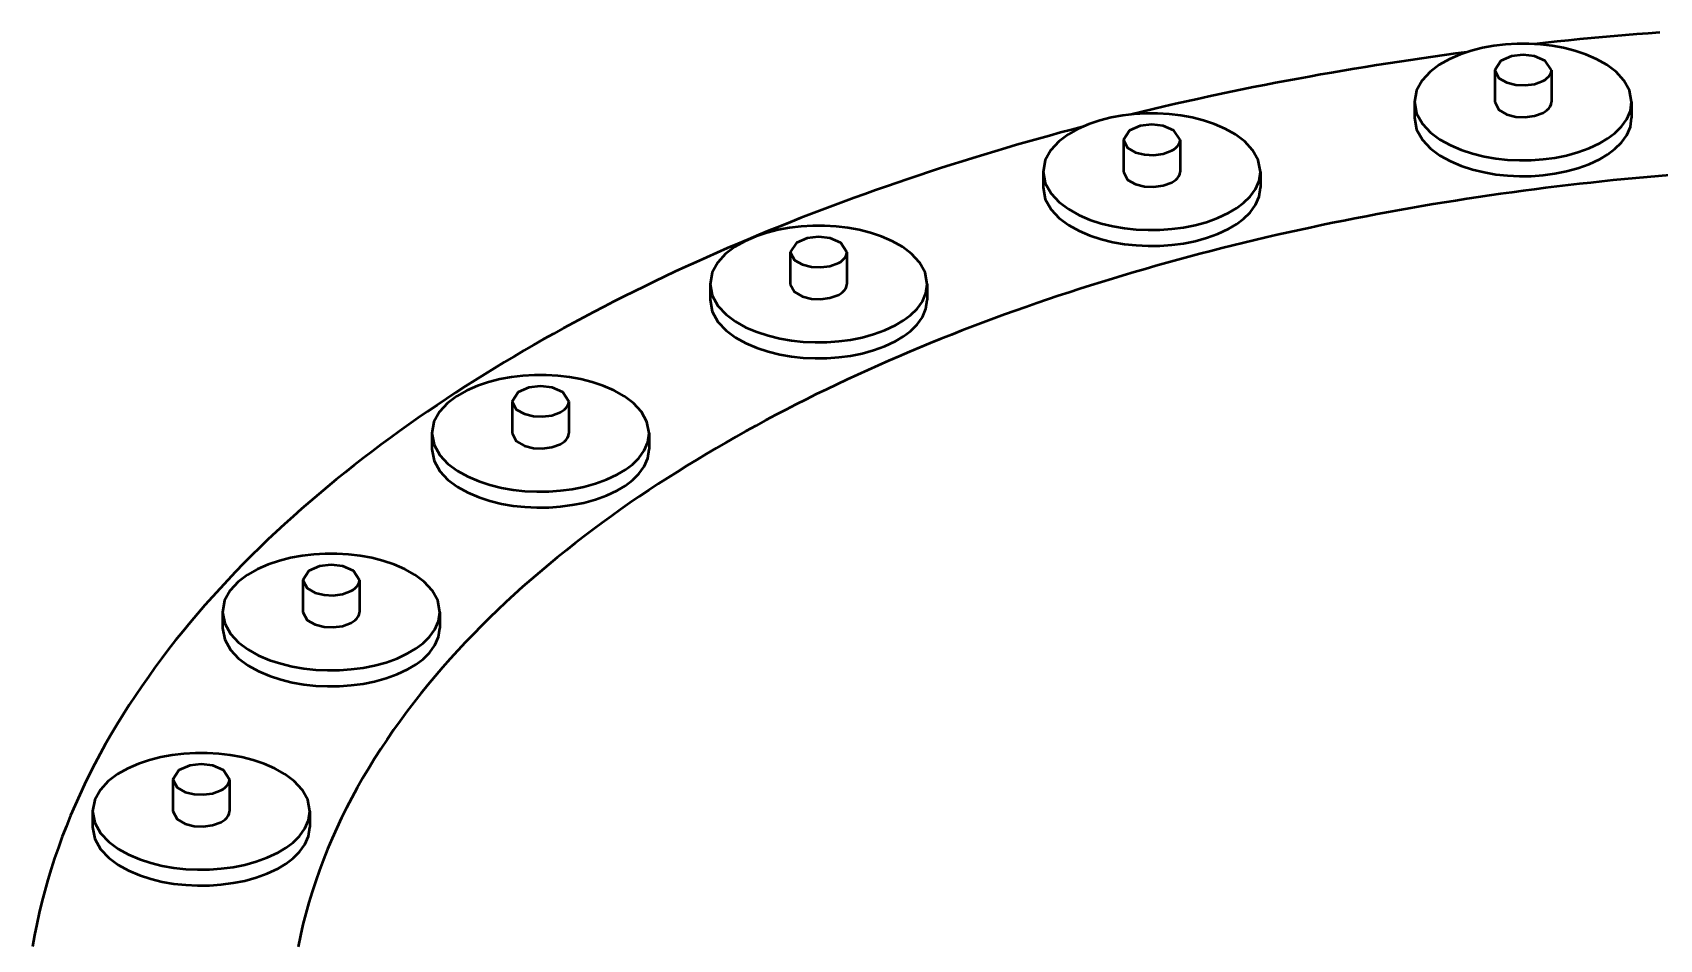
# Model space of a CAD drawing. Header units: millimetres. Extents: x 0 to 841, y 0 to 594.
# Drawn here: x 76.14 to 105.42, y 325.43 to 341.76 of the extents above; entities that cross this region are included whole.
import ezdxf

# ---------------------------------------------------------------- set-up
doc = ezdxf.new("R2010")
doc.units = ezdxf.units.MM
doc.layers.add('VIS', color=7, linetype='CONTINUOUS', lineweight=50)

msp = doc.modelspace()

# ---------------------------------------------------------------- linework, layer by layer
at = {"layer": 'VIS'}
for points in [[(105.424, 341.76), (105.218, 341.745), (105.013, 341.729), (104.807, 341.712), (104.602, 341.694), (104.397, 341.676), (104.191, 341.658), (103.986, 341.638), (103.781, 341.618), (103.576, 341.597), (103.371, 341.576), (103.166, 341.553)], [(104.919, 340.509), (104.881, 340.715), (104.78, 340.898), (104.638, 341.052), (104.471, 341.178), (104.288, 341.282), (104.096, 341.365), (103.897, 341.432), (103.693, 341.483), (103.487, 341.521), (103.278, 341.545), (103.069, 341.557), (102.859, 341.557), (102.649, 341.545), (102.441, 341.521), (102.235, 341.483), (102.031, 341.432), (101.832, 341.365), (101.64, 341.282), (101.457, 341.178), (101.29, 341.052), (101.148, 340.898), (101.047, 340.715), (101.009, 340.509)], [(101.951, 341.407), (101.748, 341.38), (101.544, 341.352), (101.341, 341.324), (101.138, 341.295), (100.936, 341.265), (100.733, 341.235), (100.53, 341.204), (100.328, 341.172), (100.125, 341.139), (99.923, 341.106), (99.721, 341.072), (99.519, 341.037), (99.317, 341.002), (99.115, 340.965), (98.914, 340.928), (98.712, 340.891), (98.511, 340.852), (98.31, 340.813), (98.109, 340.773), (97.908, 340.732), (97.707, 340.691), (97.506, 340.649), (97.306, 340.606), (97.106, 340.562), (96.906, 340.518), (96.706, 340.473), (96.506, 340.427), (96.306, 340.38), (96.107, 340.332), (95.908, 340.284)], [(103.474, 341.083), (103.365, 341.252), (103.172, 341.333), (102.964, 341.357), (102.756, 341.333), (102.563, 341.252), (102.454, 341.083)], [(102.454, 341.083), (102.529, 340.94), (102.674, 340.858), (102.836, 340.818), (103.003, 340.81), (103.168, 340.832), (103.325, 340.889)], [(102.454, 341.083), (102.454, 340.509)], [(103.325, 340.889), (103.361, 340.911), (103.395, 340.937), (103.426, 340.967), (103.451, 341.002), (103.468, 341.041), (103.474, 341.083)], [(103.474, 341.083), (103.474, 340.509)], [(98.236, 339.254), (98.198, 339.459), (98.097, 339.642), (97.954, 339.796), (97.787, 339.923), (97.605, 340.026), (97.412, 340.11), (97.213, 340.176), (97.01, 340.228), (96.803, 340.265), (96.595, 340.29), (96.386, 340.302), (96.176, 340.302), (95.966, 340.29), (95.758, 340.265), (95.551, 340.228), (95.348, 340.176), (95.149, 340.11), (94.956, 340.026), (94.774, 339.923), (94.607, 339.796), (94.464, 339.642), (94.363, 339.459), (94.326, 339.254)], [(101.009, 340.509), (101.048, 340.301), (101.152, 340.115), (101.298, 339.96), (101.469, 339.833), (101.656, 339.729), (101.853, 339.646), (102.056, 339.58), (102.263, 339.53), (102.473, 339.493), (102.686, 339.47), (102.899, 339.46), (103.112, 339.463), (103.325, 339.478), (103.537, 339.506), (103.746, 339.548), (103.952, 339.604), (104.153, 339.676), (104.346, 339.767)], [(101.009, 340.509), (101.009, 340.223)], [(102.454, 340.509), (102.529, 340.366), (102.674, 340.284), (102.836, 340.244), (103.003, 340.236), (103.168, 340.258), (103.325, 340.316)], [(103.325, 340.316), (103.361, 340.338), (103.395, 340.363), (103.426, 340.393), (103.451, 340.428), (103.468, 340.467), (103.474, 340.509)], [(104.346, 339.767), (104.487, 339.851), (104.618, 339.95), (104.735, 340.065), (104.831, 340.197), (104.896, 340.348), (104.919, 340.509)], [(104.919, 340.509), (104.919, 340.223)], [(95.034, 340.062), (94.836, 340.01), (94.638, 339.957), (94.44, 339.902), (94.243, 339.847), (94.046, 339.791), (93.849, 339.735), (93.652, 339.677), (93.455, 339.619), (93.259, 339.56), (93.063, 339.5), (92.867, 339.439), (92.672, 339.377), (92.477, 339.315), (92.282, 339.251), (92.087, 339.187), (91.893, 339.122), (91.699, 339.056), (91.505, 338.989), (91.311, 338.921), (91.118, 338.852), (90.925, 338.783), (90.733, 338.712), (90.541, 338.641), (90.349, 338.568), (90.158, 338.495), (89.967, 338.421), (89.776, 338.345), (89.586, 338.269), (89.396, 338.192), (89.206, 338.114), (89.017, 338.035), (88.828, 337.955), (88.64, 337.874), (88.452, 337.792), (88.265, 337.709), (88.078, 337.625), (87.891, 337.54), (87.705, 337.454), (87.519, 337.366), (87.334, 337.278), (87.15, 337.189), (86.966, 337.099), (86.782, 337.007), (86.599, 336.915), (86.417, 336.821), (86.235, 336.726), (86.054, 336.631), (85.873, 336.534), (85.693, 336.436), (85.514, 336.336), (85.335, 336.236), (85.157, 336.134), (84.98, 336.032), (84.803, 335.928), (84.627, 335.823), (84.452, 335.716), (84.277, 335.609), (84.103, 335.5), (83.93, 335.39), (83.758, 335.279), (83.587, 335.166), (83.417, 335.052), (83.247, 334.937), (83.078, 334.821), (82.91, 334.703), (82.744, 334.584), (82.578, 334.463), (82.413, 334.341), (82.249, 334.218), (82.086, 334.094), (81.924, 333.968), (81.764, 333.84), (81.604, 333.711), (81.446, 333.581), (81.289, 333.449), (81.133, 333.316), (80.979, 333.182), (80.825, 333.045), (80.673, 332.908), (80.523, 332.769), (80.374, 332.628), (80.226, 332.486), (80.08, 332.342), (79.935, 332.197), (79.792, 332.05), (79.651, 331.901), (79.512, 331.751), (79.374, 331.599), (79.238, 331.446), (79.103, 331.291), (78.971, 331.134), (78.841, 330.976), (78.712, 330.816), (78.586, 330.655), (78.462, 330.492), (78.34, 330.327), (78.221, 330.16), (78.103, 329.992), (77.988, 329.822), (77.876, 329.651), (77.766, 329.478), (77.659, 329.303), (77.554, 329.127), (77.452, 328.949), (77.353, 328.77), (77.257, 328.589), (77.164, 328.406), (77.073, 328.222), (76.986, 328.036), (76.902, 327.849), (76.822, 327.661), (76.745, 327.471), (76.671, 327.28), (76.601, 327.087), (76.534, 326.893), (76.471, 326.698), (76.411, 326.502), (76.356, 326.305), (76.304, 326.106), (76.256, 325.907), (76.212, 325.707), (76.172, 325.506), (76.136, 325.304)], [(96.791, 339.827), (96.681, 339.997), (96.489, 340.077), (96.281, 340.101), (96.073, 340.077), (95.88, 339.997), (95.771, 339.827)], [(101.009, 340.223), (101.048, 340.014), (101.152, 339.828), (101.298, 339.673), (101.469, 339.546), (101.656, 339.442), (101.853, 339.359), (102.056, 339.293), (102.263, 339.243), (102.473, 339.206), (102.686, 339.184), (102.899, 339.173), (103.112, 339.176), (103.325, 339.191), (103.537, 339.219), (103.746, 339.261), (103.952, 339.317), (104.153, 339.389), (104.346, 339.48)], [(104.346, 339.48), (104.487, 339.564), (104.618, 339.663), (104.735, 339.778), (104.831, 339.911), (104.896, 340.061), (104.919, 340.223)], [(95.771, 339.827), (95.846, 339.684), (95.991, 339.602), (96.153, 339.562), (96.319, 339.554), (96.485, 339.577), (96.641, 339.634)], [(95.771, 339.827), (95.771, 339.254)], [(96.641, 339.634), (96.678, 339.656), (96.712, 339.682), (96.743, 339.711), (96.768, 339.746), (96.785, 339.785), (96.791, 339.827)], [(96.791, 339.827), (96.791, 339.254)], [(105.607, 339.192), (105.403, 339.175), (105.2, 339.157), (104.996, 339.139), (104.792, 339.119), (104.589, 339.099), (104.385, 339.078), (104.182, 339.056), (103.979, 339.034), (103.776, 339.011), (103.572, 338.986), (103.369, 338.961), (103.167, 338.936), (102.964, 338.909), (102.761, 338.882), (102.558, 338.853), (102.356, 338.824), (102.154, 338.795), (101.951, 338.764), (101.749, 338.732), (101.547, 338.7), (101.346, 338.667), (101.144, 338.633), (100.942, 338.598), (100.741, 338.562), (100.54, 338.526), (100.339, 338.489), (100.138, 338.45), (99.937, 338.411), (99.736, 338.371), (99.536, 338.331), (99.336, 338.289), (99.135, 338.246), (98.936, 338.203), (98.736, 338.159), (98.536, 338.114), (98.337, 338.068), (98.138, 338.021), (97.939, 337.973), (97.741, 337.924), (97.542, 337.874), (97.344, 337.824), (97.146, 337.772), (96.948, 337.72), (96.751, 337.666), (96.554, 337.612), (96.357, 337.557), (96.16, 337.5), (95.964, 337.443), (95.768, 337.385), (95.572, 337.326), (95.376, 337.266), (95.181, 337.205), (94.986, 337.143), (94.792, 337.08), (94.597, 337.016), (94.403, 336.951), (94.21, 336.885), (94.017, 336.817), (93.824, 336.749), (93.631, 336.68), (93.439, 336.61), (93.248, 336.538), (93.056, 336.466), (92.865, 336.393), (92.675, 336.318), (92.485, 336.242), (92.295, 336.165), (92.106, 336.088), (91.918, 336.009), (91.729, 335.928), (91.542, 335.847), (91.355, 335.765), (91.168, 335.681), (90.982, 335.596), (90.796, 335.51), (90.611, 335.423), (90.427, 335.334), (90.243, 335.245), (90.06, 335.154), (89.877, 335.062), (89.695, 334.968), (89.514, 334.873), (89.333, 334.777), (89.154, 334.68), (88.974, 334.581), (88.796, 334.481), (88.618, 334.38), (88.441, 334.277), (88.265, 334.173), (88.09, 334.068), (87.916, 333.961), (87.742, 333.852), (87.57, 333.743), (87.398, 333.631), (87.227, 333.519), (87.058, 333.404), (86.889, 333.289), (86.721, 333.172), (86.555, 333.053), (86.39, 332.932), (86.225, 332.81), (86.062, 332.687), (85.901, 332.562), (85.74, 332.435), (85.581, 332.307), (85.423, 332.177), (85.266, 332.045), (85.111, 331.911), (84.958, 331.776), (84.806, 331.639), (84.656, 331.501), (84.507, 331.36), (84.36, 331.218), (84.215, 331.074), (84.071, 330.928), (83.93, 330.781), (83.79, 330.631), (83.653, 330.48), (83.517, 330.326), (83.384, 330.171), (83.253, 330.014), (83.124, 329.855), (82.998, 329.695), (82.874, 329.532), (82.752, 329.367), (82.634, 329.201), (82.518, 329.032), (82.404, 328.862), (82.294, 328.69), (82.187, 328.516), (82.083, 328.34), (81.982, 328.162), (81.884, 327.982), (81.789, 327.801), (81.699, 327.617), (81.611, 327.432), (81.528, 327.246), (81.448, 327.057), (81.372, 326.867), (81.3, 326.676), (81.233, 326.483), (81.169, 326.288), (81.11, 326.093), (81.055, 325.896), (81.004, 325.697), (80.959, 325.498), (80.917, 325.298)], [(105.607, 339.192), (105.403, 339.175), (105.2, 339.157), (104.996, 339.139), (104.792, 339.119), (104.589, 339.099), (104.385, 339.078), (104.182, 339.056), (103.979, 339.034), (103.776, 339.011), (103.572, 338.986), (103.369, 338.961), (103.167, 338.936), (102.964, 338.909), (102.761, 338.882), (102.558, 338.853), (102.356, 338.824), (102.154, 338.795), (101.951, 338.764), (101.749, 338.732), (101.547, 338.7), (101.346, 338.667), (101.144, 338.633), (100.942, 338.598), (100.741, 338.562), (100.54, 338.526), (100.339, 338.489), (100.138, 338.45), (99.937, 338.411), (99.736, 338.371), (99.536, 338.331), (99.336, 338.289), (99.135, 338.246), (98.936, 338.203), (98.736, 338.159), (98.536, 338.114), (98.337, 338.068), (98.138, 338.021), (97.939, 337.973), (97.741, 337.924), (97.542, 337.874), (97.344, 337.824), (97.146, 337.772), (96.948, 337.72), (96.751, 337.666), (96.554, 337.612), (96.357, 337.557), (96.16, 337.5), (95.964, 337.443), (95.768, 337.385), (95.572, 337.326), (95.376, 337.266), (95.181, 337.205), (94.986, 337.143), (94.792, 337.08), (94.597, 337.016), (94.403, 336.951), (94.21, 336.885), (94.017, 336.817), (93.824, 336.749), (93.631, 336.68), (93.439, 336.61), (93.248, 336.538), (93.056, 336.466), (92.865, 336.393), (92.675, 336.318), (92.485, 336.242), (92.295, 336.165), (92.106, 336.088), (91.918, 336.009), (91.729, 335.928), (91.542, 335.847), (91.355, 335.765), (91.168, 335.681), (90.982, 335.596), (90.796, 335.51), (90.611, 335.423), (90.427, 335.334), (90.243, 335.245), (90.06, 335.154), (89.877, 335.062), (89.695, 334.968), (89.514, 334.873), (89.333, 334.777), (89.154, 334.68), (88.974, 334.581), (88.796, 334.481), (88.618, 334.38), (88.441, 334.277), (88.265, 334.173), (88.09, 334.068), (87.916, 333.961), (87.742, 333.852), (87.57, 333.743), (87.398, 333.631), (87.227, 333.519), (87.058, 333.404), (86.889, 333.289), (86.721, 333.172), (86.555, 333.053), (86.39, 332.932), (86.225, 332.81), (86.062, 332.687), (85.901, 332.562), (85.74, 332.435), (85.581, 332.307), (85.423, 332.177), (85.266, 332.045), (85.111, 331.911), (84.958, 331.776), (84.806, 331.639), (84.656, 331.501), (84.507, 331.36), (84.36, 331.218), (84.215, 331.074), (84.071, 330.928), (83.93, 330.781), (83.79, 330.631), (83.653, 330.48), (83.517, 330.326), (83.384, 330.171), (83.253, 330.014), (83.124, 329.855), (82.998, 329.695), (82.874, 329.532), (82.752, 329.367), (82.634, 329.201), (82.518, 329.032), (82.404, 328.862), (82.294, 328.69), (82.187, 328.516), (82.083, 328.34), (81.982, 328.162), (81.884, 327.982), (81.789, 327.801), (81.699, 327.617), (81.611, 327.432), (81.528, 327.246), (81.448, 327.057), (81.372, 326.867), (81.3, 326.676), (81.233, 326.483), (81.169, 326.288), (81.11, 326.093), (81.055, 325.896), (81.004, 325.697), (80.959, 325.498), (80.917, 325.298)], [(94.326, 339.254), (94.365, 339.045), (94.469, 338.859), (94.615, 338.704), (94.786, 338.577), (94.973, 338.474), (95.169, 338.39), (95.372, 338.324), (95.58, 338.274), (95.79, 338.238), (96.002, 338.215), (96.216, 338.205), (96.429, 338.207), (96.642, 338.222), (96.854, 338.25), (97.063, 338.292), (97.269, 338.348), (97.47, 338.421), (97.663, 338.512)], [(94.326, 339.254), (94.326, 338.967)], [(95.771, 339.254), (95.846, 339.11), (95.991, 339.029), (96.153, 338.989), (96.319, 338.981), (96.485, 339.003), (96.641, 339.06)], [(96.641, 339.06), (96.678, 339.082), (96.712, 339.108), (96.743, 339.138), (96.768, 339.172), (96.785, 339.212), (96.791, 339.254)], [(97.663, 338.512), (97.804, 338.596), (97.935, 338.694), (98.051, 338.809), (98.147, 338.942), (98.212, 339.092), (98.236, 339.254)], [(98.236, 339.254), (98.236, 338.967)], [(94.326, 338.967), (94.365, 338.758), (94.469, 338.573), (94.615, 338.417), (94.786, 338.29), (94.973, 338.187), (95.169, 338.103), (95.372, 338.037), (95.58, 337.987), (95.79, 337.951), (96.002, 337.928), (96.216, 337.918), (96.429, 337.92), (96.642, 337.935), (96.854, 337.963), (97.063, 338.005), (97.269, 338.061), (97.47, 338.134), (97.663, 338.225)], [(97.663, 338.225), (97.804, 338.309), (97.935, 338.407), (98.051, 338.522), (98.147, 338.655), (98.212, 338.805), (98.236, 338.967)], [(92.24, 337.231), (92.202, 337.437), (92.101, 337.62), (91.959, 337.774), (91.792, 337.9), (91.609, 338.003), (91.417, 338.087), (91.218, 338.154), (91.015, 338.205), (90.808, 338.243), (90.6, 338.267), (90.39, 338.279), (90.18, 338.279), (89.971, 338.267), (89.762, 338.243), (89.556, 338.205), (89.352, 338.154), (89.154, 338.087), (88.961, 338.003), (88.779, 337.9), (88.611, 337.774), (88.469, 337.62), (88.368, 337.437), (88.33, 337.231)], [(90.795, 337.805), (90.686, 337.974), (90.493, 338.055), (90.285, 338.079), (90.077, 338.055), (89.885, 337.974), (89.775, 337.805)], [(89.775, 337.805), (89.851, 337.662), (89.995, 337.58), (90.157, 337.54), (90.324, 337.532), (90.489, 337.554), (90.646, 337.611)], [(89.775, 337.805), (89.775, 337.231)], [(90.646, 337.611), (90.683, 337.633), (90.717, 337.659), (90.747, 337.689), (90.772, 337.724), (90.789, 337.763), (90.795, 337.805)], [(90.795, 337.805), (90.795, 337.231)], [(88.33, 337.231), (88.369, 337.023), (88.473, 336.837), (88.62, 336.682), (88.791, 336.555), (88.977, 336.451), (89.174, 336.368), (89.377, 336.302), (89.584, 336.251), (89.795, 336.215), (90.007, 336.192), (90.22, 336.182), (90.434, 336.185), (90.647, 336.2), (90.858, 336.228), (91.068, 336.269), (91.274, 336.326), (91.475, 336.398), (91.668, 336.489)], [(88.33, 337.231), (88.33, 336.944)], [(89.775, 337.231), (89.851, 337.088), (89.995, 337.006), (90.157, 336.966), (90.324, 336.958), (90.489, 336.98), (90.646, 337.038)], [(90.646, 337.038), (90.683, 337.06), (90.717, 337.085), (90.747, 337.115), (90.772, 337.15), (90.789, 337.189), (90.795, 337.231)], [(91.668, 336.489), (91.808, 336.573), (91.939, 336.672), (92.056, 336.787), (92.152, 336.919), (92.217, 337.069), (92.24, 337.231)], [(92.24, 337.231), (92.24, 336.944)], [(88.33, 336.944), (88.369, 336.736), (88.473, 336.55), (88.62, 336.395), (88.791, 336.268), (88.977, 336.164), (89.174, 336.081), (89.377, 336.015), (89.584, 335.965), (89.795, 335.928), (90.007, 335.905), (90.22, 335.895), (90.434, 335.898), (90.647, 335.913), (90.858, 335.941), (91.068, 335.983), (91.274, 336.039), (91.475, 336.111), (91.668, 336.202)], [(91.668, 336.202), (91.808, 336.286), (91.939, 336.385), (92.056, 336.5), (92.152, 336.633), (92.217, 336.783), (92.24, 336.944)], [(87.233, 334.543), (87.196, 334.748), (87.095, 334.932), (86.952, 335.085), (86.785, 335.212), (86.603, 335.315), (86.41, 335.399), (86.211, 335.466), (86.008, 335.517), (85.801, 335.555), (85.593, 335.579), (85.383, 335.591), (85.174, 335.591), (84.964, 335.579), (84.756, 335.555), (84.549, 335.517), (84.346, 335.466), (84.147, 335.399), (83.954, 335.315), (83.772, 335.212), (83.605, 335.085), (83.462, 334.932), (83.361, 334.748), (83.323, 334.543)], [(85.788, 335.117), (85.679, 335.286), (85.487, 335.367), (85.278, 335.391), (85.07, 335.367), (84.878, 335.286), (84.768, 335.117)], [(84.768, 335.117), (84.844, 334.973), (84.989, 334.892), (85.151, 334.852), (85.317, 334.844), (85.483, 334.866), (85.639, 334.923)], [(84.768, 335.117), (84.768, 334.543)], [(85.639, 334.923), (85.676, 334.945), (85.71, 334.971), (85.74, 335.001), (85.765, 335.035), (85.782, 335.075), (85.788, 335.117)], [(85.788, 335.117), (85.788, 334.543)], [(83.323, 334.543), (83.363, 334.334), (83.467, 334.149), (83.613, 333.994), (83.784, 333.866), (83.971, 333.763), (84.167, 333.68), (84.37, 333.614), (84.578, 333.563), (84.788, 333.527), (85, 333.504), (85.214, 333.494), (85.427, 333.497), (85.64, 333.512), (85.852, 333.54), (86.061, 333.581), (86.267, 333.638), (86.468, 333.71), (86.661, 333.801)], [(83.323, 334.543), (83.323, 334.256)], [(84.768, 334.543), (84.844, 334.4), (84.989, 334.318), (85.151, 334.278), (85.317, 334.27), (85.483, 334.292), (85.639, 334.35)], [(85.639, 334.35), (85.676, 334.371), (85.71, 334.397), (85.74, 334.427), (85.765, 334.462), (85.782, 334.501), (85.788, 334.543)], [(86.661, 333.801), (86.802, 333.885), (86.933, 333.984), (87.049, 334.098), (87.145, 334.231), (87.21, 334.381), (87.233, 334.543)], [(87.233, 334.543), (87.233, 334.256)], [(83.323, 334.256), (83.363, 334.048), (83.467, 333.862), (83.613, 333.707), (83.784, 333.58), (83.971, 333.476), (84.167, 333.393), (84.37, 333.327), (84.578, 333.276), (84.788, 333.24), (85, 333.217), (85.214, 333.207), (85.427, 333.21), (85.64, 333.225), (85.852, 333.253), (86.061, 333.294), (86.267, 333.351), (86.468, 333.423), (86.661, 333.514)], [(86.661, 333.514), (86.802, 333.598), (86.933, 333.697), (87.049, 333.812), (87.145, 333.944), (87.21, 334.095), (87.233, 334.256)], [(83.466, 331.324), (83.429, 331.53), (83.328, 331.713), (83.185, 331.867), (83.018, 331.993), (82.836, 332.096), (82.643, 332.18), (82.444, 332.247), (82.241, 332.298), (82.034, 332.336), (81.826, 332.36), (81.616, 332.372), (81.406, 332.372), (81.197, 332.36), (80.989, 332.336), (80.782, 332.298), (80.579, 332.247), (80.38, 332.18), (80.187, 332.096), (80.005, 331.993), (79.837, 331.867), (79.695, 331.713), (79.594, 331.53), (79.556, 331.324)], [(82.021, 331.898), (81.912, 332.067), (81.719, 332.148), (81.511, 332.172), (81.303, 332.148), (81.111, 332.067), (81.001, 331.898)], [(81.001, 331.898), (81.077, 331.755), (81.221, 331.673), (81.383, 331.633), (81.55, 331.625), (81.716, 331.647), (81.872, 331.704)], [(81.001, 331.898), (81.001, 331.324)], [(81.872, 331.704), (81.909, 331.726), (81.943, 331.752), (81.973, 331.782), (81.998, 331.817), (82.015, 331.856), (82.021, 331.898)], [(82.021, 331.898), (82.021, 331.324)], [(79.556, 331.324), (79.595, 331.116), (79.7, 330.93), (79.846, 330.775), (80.017, 330.648), (80.204, 330.544), (80.4, 330.461), (80.603, 330.395), (80.811, 330.344), (81.021, 330.308), (81.233, 330.285), (81.446, 330.275), (81.66, 330.278), (81.873, 330.293), (82.085, 330.321), (82.294, 330.362), (82.5, 330.419), (82.701, 330.491), (82.894, 330.582)], [(79.556, 331.324), (79.556, 331.037)], [(81.001, 331.324), (81.077, 331.181), (81.221, 331.099), (81.383, 331.059), (81.55, 331.051), (81.716, 331.073), (81.872, 331.131)], [(81.872, 331.131), (81.909, 331.153), (81.943, 331.178), (81.973, 331.208), (81.998, 331.243), (82.015, 331.282), (82.021, 331.324)], [(82.894, 330.582), (83.034, 330.666), (83.165, 330.765), (83.282, 330.88), (83.378, 331.012), (83.443, 331.163), (83.466, 331.324)], [(83.466, 331.324), (83.466, 331.037)], [(79.556, 331.037), (79.595, 330.829), (79.7, 330.643), (79.846, 330.488), (80.017, 330.361), (80.204, 330.257), (80.4, 330.174), (80.603, 330.108), (80.811, 330.058), (81.021, 330.021), (81.233, 329.998), (81.446, 329.988), (81.66, 329.991), (81.873, 330.006), (82.085, 330.034), (82.294, 330.076), (82.5, 330.132), (82.701, 330.204), (82.894, 330.295)], [(82.894, 330.295), (83.034, 330.379), (83.165, 330.478), (83.282, 330.593), (83.378, 330.726), (83.443, 330.876), (83.466, 331.037)], [(81.128, 327.736), (81.09, 327.941), (80.989, 328.125), (80.847, 328.278), (80.679, 328.405), (80.497, 328.508), (80.305, 328.592), (80.106, 328.659), (79.902, 328.71), (79.696, 328.747), (79.487, 328.772), (79.278, 328.784), (79.068, 328.784), (78.858, 328.772), (78.65, 328.747), (78.443, 328.71), (78.24, 328.659), (78.041, 328.592), (77.849, 328.508), (77.666, 328.405), (77.499, 328.278), (77.357, 328.125), (77.256, 327.941), (77.218, 327.736)], [(79.683, 328.31), (79.573, 328.479), (79.381, 328.56), (79.173, 328.584), (78.965, 328.56), (78.772, 328.479), (78.663, 328.31)], [(78.663, 328.31), (78.738, 328.166), (78.883, 328.084), (79.045, 328.045), (79.212, 328.037), (79.377, 328.059), (79.533, 328.116)], [(78.663, 328.31), (78.663, 327.736)], [(79.533, 328.116), (79.57, 328.138), (79.604, 328.164), (79.635, 328.194), (79.66, 328.228), (79.677, 328.268), (79.683, 328.31)], [(79.683, 328.31), (79.683, 327.736)], [(77.218, 327.736), (77.257, 327.527), (77.361, 327.342), (77.507, 327.187), (77.678, 327.059), (77.865, 326.956), (78.061, 326.873), (78.265, 326.807), (78.472, 326.756), (78.682, 326.72), (78.895, 326.697), (79.108, 326.687), (79.321, 326.689), (79.534, 326.705), (79.746, 326.733), (79.955, 326.774), (80.161, 326.83), (80.362, 326.903), (80.555, 326.994)], [(77.218, 327.736), (77.218, 327.449)], [(78.663, 327.736), (78.738, 327.593), (78.883, 327.511), (79.045, 327.471), (79.212, 327.463), (79.377, 327.485), (79.533, 327.542)], [(79.533, 327.542), (79.57, 327.564), (79.604, 327.59), (79.635, 327.62), (79.66, 327.655), (79.677, 327.694), (79.683, 327.736)], [(80.555, 326.994), (80.696, 327.078), (80.827, 327.177), (80.944, 327.291), (81.039, 327.424), (81.104, 327.574), (81.128, 327.736)], [(81.128, 327.736), (81.128, 327.449)], [(77.218, 327.449), (77.257, 327.24), (77.361, 327.055), (77.507, 326.9), (77.678, 326.773), (77.865, 326.669), (78.061, 326.586), (78.265, 326.52), (78.472, 326.469), (78.682, 326.433), (78.895, 326.41), (79.108, 326.4), (79.321, 326.403), (79.534, 326.418), (79.746, 326.446), (79.955, 326.487), (80.161, 326.544), (80.362, 326.616), (80.555, 326.707)], [(80.555, 326.707), (80.696, 326.791), (80.827, 326.89), (80.944, 327.005), (81.039, 327.137), (81.104, 327.287), (81.128, 327.449)]]:
    msp.add_lwpolyline(points, dxfattribs=at)

doc.saveas('drawing.dxf')
